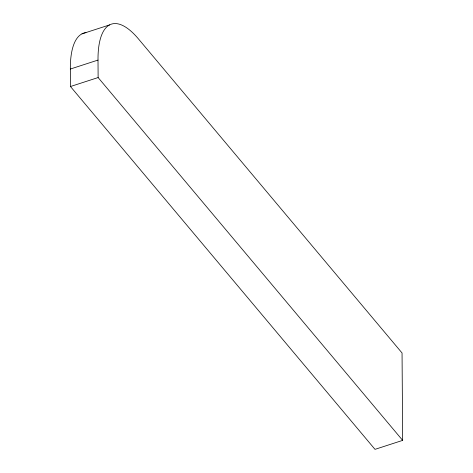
<?xml version="1.0" encoding="UTF-8"?>
<svg xmlns="http://www.w3.org/2000/svg" width="473" height="473" viewBox="0 0 473 473"><rect width="100%" height="100%" fill="white"/><g stroke="black" fill="none" stroke-linecap="round" stroke-linejoin="round"><path stroke-width="0.71" d="M81.971 33.861L109.635 24.892M70.341 69.04L98.006 60.071A88.983 31.857 72 0 1 138.394 38.845L402.05 352.976L402.659 440.381L374.994 449.35L70.465 86.518L70.341 69.04A88.983 31.857 72 0 1 85.95 32.619M70.465 86.518L98.13 77.554L402.659 440.381M98.006 60.071L98.13 77.554"/></g></svg>
